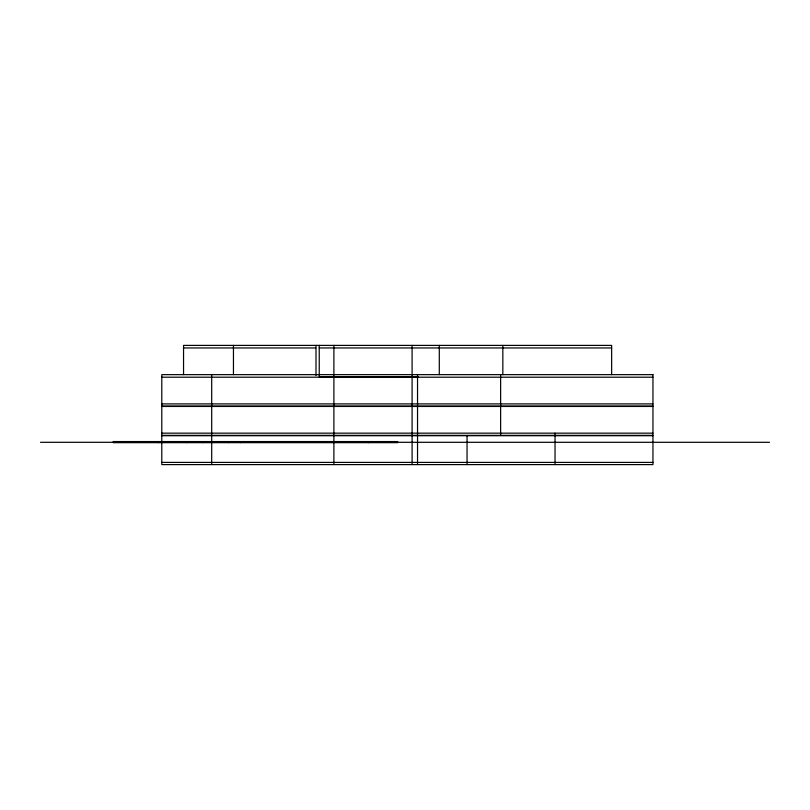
<?xml version="1.0" encoding="UTF-8"?>
<svg xmlns="http://www.w3.org/2000/svg" width="810" height="810" viewBox="0 0 810 810"><rect width="100%" height="100%" fill="white"/><g stroke="black" fill="none" stroke-linecap="round" stroke-linejoin="round"><path stroke-width="1.21" d="M183.546 347.956L315.687 347.956M319.231 347.956L611.641 347.956M418.284 376.842L319.231 376.842L319.231 345.394M161.787 377.207L652.951 377.207M161.787 403.906L652.951 403.906M161.787 406.093L652.951 406.093M161.787 406.458L652.951 406.458M161.787 433.158L652.951 433.158M161.787 435.355L652.951 435.355M161.787 435.719L652.951 435.719M40.5 442.3L769.5 442.3M161.787 462.409L652.951 462.409M611.641 374.645L611.641 345.394L183.546 345.394L183.546 374.645M555.032 433.158L555.032 464.606M502.838 345.394L502.838 374.645M500.631 374.645L500.631 435.355M467.046 435.719L467.046 464.606M439.293 345.394L439.293 374.645M417.535 374.645L417.535 464.606M412.098 345.394L412.098 464.606M368.489 441.561L368.489 442.665M333.892 345.394L333.892 464.606M316.001 345.394L316.001 375.597M240.357 441.561L240.357 442.665M233.452 345.394L233.452 374.645M228.653 441.561L228.653 442.665M211.694 374.645L211.694 464.606M203.026 441.561L203.026 442.665M186.887 441.561L186.887 442.665M158.446 441.561L158.446 442.665M652.951 374.645L161.787 374.645L161.787 464.606L652.951 464.606L652.951 374.645M397.589 441.561L113.228 441.561L113.228 442.665L397.589 442.665L397.589 441.561"/></g></svg>
